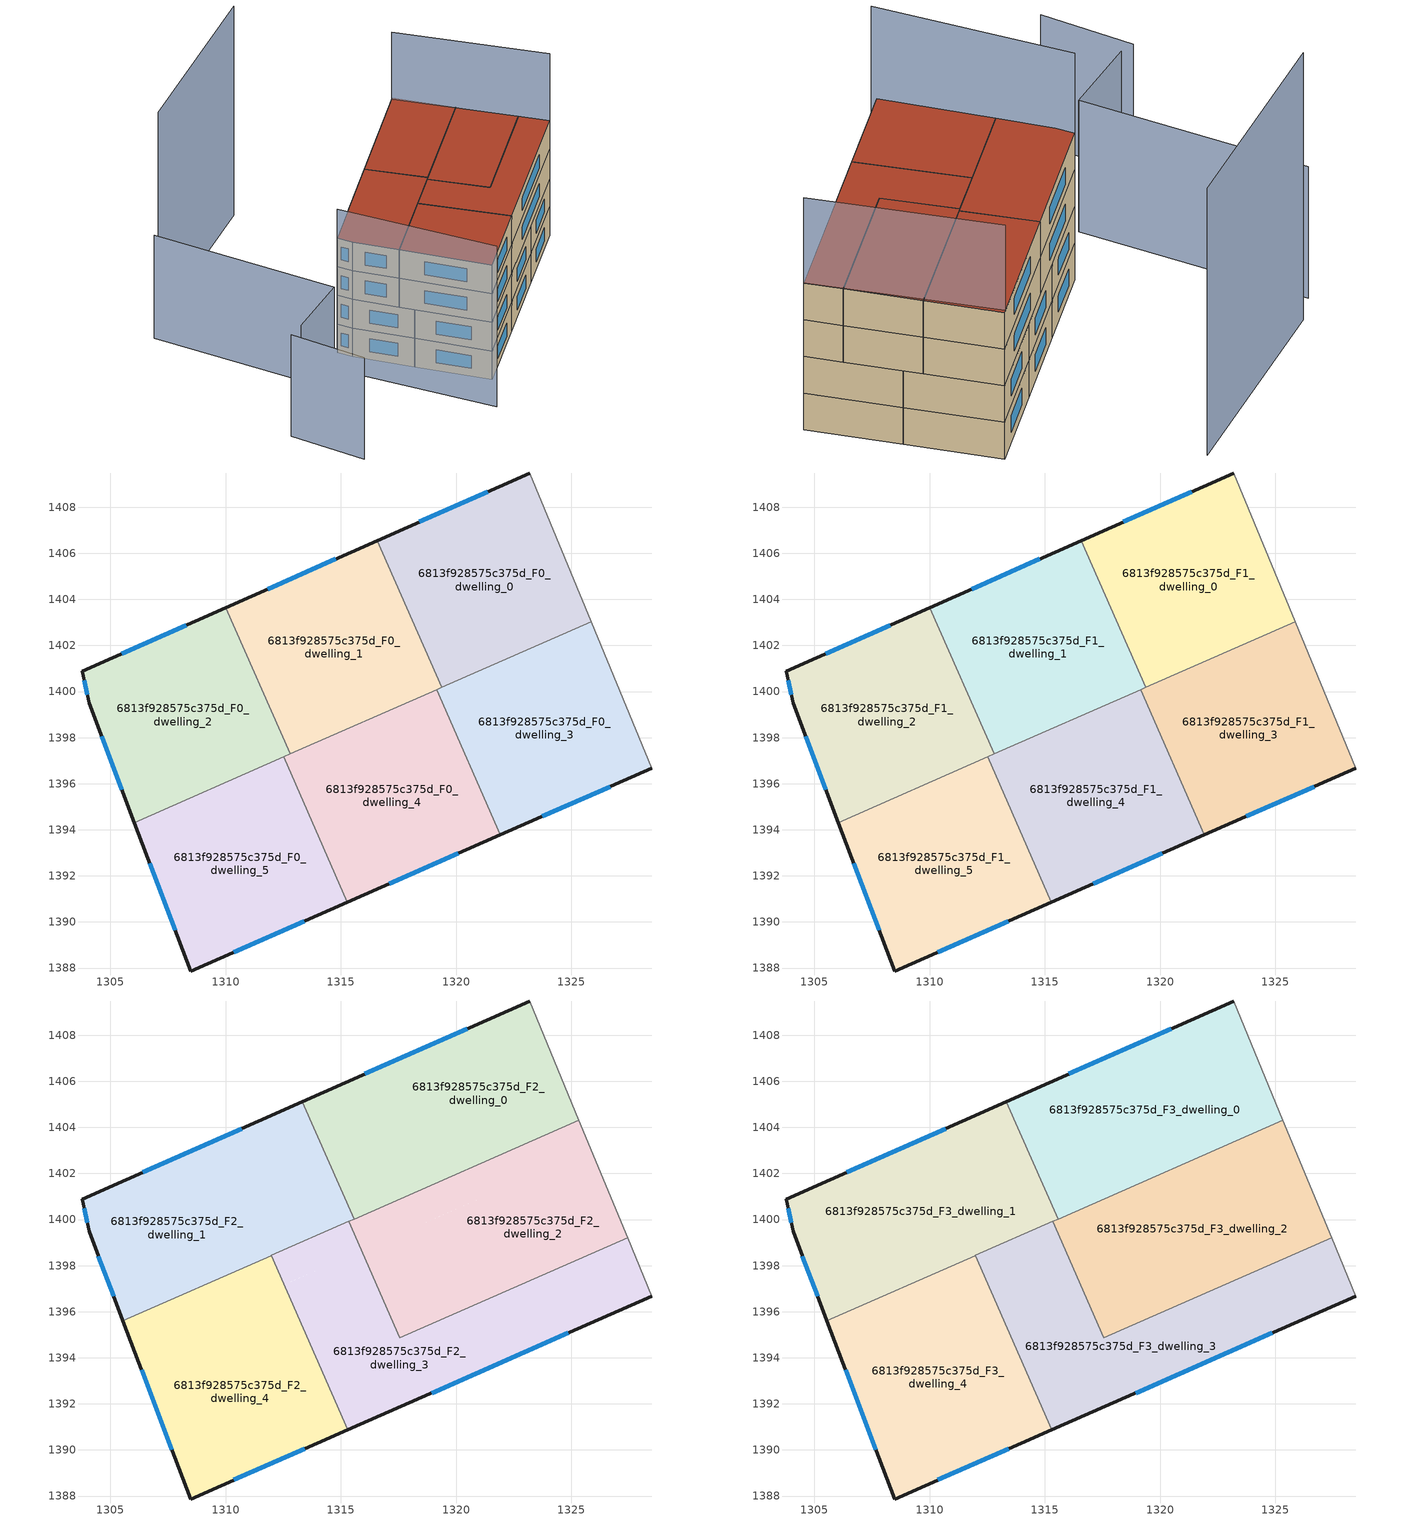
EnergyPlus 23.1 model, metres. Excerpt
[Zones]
6813f928575c375d_F0_dwelling_0
 floor ground (EU_floor_Construction): 1323.19,1409.48 1325.86,1403.03 1319.38,1400.18 1316.58,1406.55 z0
 wall outside (EU_wall_Construction): 1323.19,1409.48 1316.58,1406.55 z0:3
 wall adiabatic (EU_wall_Construction): 1325.86,1403.03 1323.19,1409.48 z0:3
 wall to 6813f928575c375d_F0_dwelling_1 (EU_wall_Construction): 1316.58,1406.55 1319.38,1400.18 z0:3
 wall to 6813f928575c375d_F0_dwelling_3 (EU_wall_Construction): 1319.38,1400.18 1325.86,1403.03 z0:3
 window (EU_Window_Construction): 1321.37,1408.68 1318.4,1407.36 z0.83:2.17
6813f928575c375d_F0_dwelling_1
 floor ground (EU_floor_Construction): 1316.58,1406.55 1319.38,1400.18 1312.81,1397.29 1310.02,1403.65 z0
 wall outside (EU_wall_Construction): 1316.58,1406.55 1310.02,1403.65 z0:3
 wall to 6813f928575c375d_F0_dwelling_2 (EU_wall_Construction): 1310.02,1403.65 1312.81,1397.29 z0:3
 wall to 6813f928575c375d_F0_dwelling_4 (EU_wall_Construction): 1312.81,1397.29 1319.16,1400.08 z0:3
 wall to 6813f928575c375d_F0_dwelling_3 (EU_wall_Construction): 1319.16,1400.08 1319.38,1400.18 z0:3
 window (EU_Window_Construction): 1314.77,1405.75 1311.82,1404.45 z0.83:2.17
6813f928575c375d_F0_dwelling_2
 floor ground (EU_floor_Construction): 1310.02,1403.65 1312.81,1397.29 1306.04,1394.31 1304.08,1399.48 1303.78,1400.88 z0
 wall outside (EU_wall_Construction): 1310.02,1403.65 1303.78,1400.88 1304.08,1399.48 1306.04,1394.31 z0:3
 wall to 6813f928575c375d_F0_dwelling_5 (EU_wall_Construction): 1306.04,1394.31 1312.51,1397.16 z0:3
 wall to 6813f928575c375d_F0_dwelling_4 (EU_wall_Construction): 1312.51,1397.16 1312.81,1397.29 z0:3
 window (EU_Window_Construction): 1308.3,1402.89 1305.5,1401.64 / 1304.62,1398.06 1305.5,1395.74 / 1303.86,1400.5 1304,1399.87 z0.83:2.17
6813f928575c375d_F0_dwelling_3
 floor ground (EU_floor_Construction): 1325.86,1403.03 1328.49,1396.67 1321.92,1393.78 1319.16,1400.08 z0
 wall outside (EU_wall_Construction): 1321.92,1393.78 1328.49,1396.67 z0:3
 wall adiabatic (EU_wall_Construction): 1328.49,1396.67 1325.86,1403.03 z0:3
 wall to 6813f928575c375d_F0_dwelling_4 (EU_wall_Construction): 1319.16,1400.08 1321.92,1393.78 z0:3
 window (EU_Window_Construction): 1323.73,1394.58 1326.69,1395.88 z0.83:2.17
6813f928575c375d_F0_dwelling_4
 floor ground (EU_floor_Construction): 1319.16,1400.08 1321.92,1393.78 1315.28,1390.86 1312.51,1397.16 z0
 wall outside (EU_wall_Construction): 1315.28,1390.86 1321.92,1393.78 z0:3
 wall to 6813f928575c375d_F0_dwelling_5 (EU_wall_Construction): 1312.51,1397.16 1315.28,1390.86 z0:3
 window (EU_Window_Construction): 1317.11,1391.67 1320.1,1392.98 z0.83:2.17
6813f928575c375d_F0_dwelling_5
 floor ground (EU_floor_Construction): 1312.51,1397.16 1315.28,1390.86 1308.48,1387.87 1306.04,1394.31 z0
 wall outside (EU_wall_Construction): 1306.04,1394.31 1308.48,1387.87 1315.28,1390.86 z0:3
 window (EU_Window_Construction): 1310.35,1388.7 1313.41,1390.04 / 1306.71,1392.54 1307.81,1389.65 z0.83:2.17
6813f928575c375d_F1_dwelling_0
 floor to 6813f928575c375d_F0_dwelling_0 (EU_floor_Construction): 1323.19,1409.48 1325.86,1403.03 1319.38,1400.18 1316.58,1406.55 z3
 wall outside (EU_wall_Construction): 1323.19,1409.48 1316.58,1406.55 z3:6
 wall adiabatic (EU_wall_Construction): 1325.86,1403.03 1323.19,1409.48 z3:6
 wall to 6813f928575c375d_F1_dwelling_1 (EU_wall_Construction): 1316.58,1406.55 1319.38,1400.18 z3:6
 wall to 6813f928575c375d_F1_dwelling_3 (EU_wall_Construction): 1319.38,1400.18 1325.86,1403.03 z3:6
 window (EU_Window_Construction): 1321.37,1408.68 1318.4,1407.36 z3.83:5.17
6813f928575c375d_F1_dwelling_1
 floor to 6813f928575c375d_F0_dwelling_1 (EU_floor_Construction): 1316.58,1406.55 1319.38,1400.18 1312.81,1397.29 1310.02,1403.65 z3
 wall outside (EU_wall_Construction): 1316.58,1406.55 1310.02,1403.65 z3:6
 wall to 6813f928575c375d_F1_dwelling_2 (EU_wall_Construction): 1310.02,1403.65 1312.81,1397.29 z3:6
 wall to 6813f928575c375d_F1_dwelling_4 (EU_wall_Construction): 1312.81,1397.29 1319.16,1400.08 z3:6
 wall to 6813f928575c375d_F1_dwelling_3 (EU_wall_Construction): 1319.16,1400.08 1319.38,1400.18 z3:6
 window (EU_Window_Construction): 1314.77,1405.75 1311.82,1404.45 z3.83:5.17
6813f928575c375d_F1_dwelling_2
 floor to 6813f928575c375d_F0_dwelling_2 (EU_floor_Construction): 1310.02,1403.65 1312.81,1397.29 1306.04,1394.31 1304.08,1399.48 1303.78,1400.88 z3
 wall outside (EU_wall_Construction): 1310.02,1403.65 1303.78,1400.88 1304.08,1399.48 1306.04,1394.31 z3:6
 wall to 6813f928575c375d_F1_dwelling_5 (EU_wall_Construction): 1306.04,1394.31 1312.51,1397.16 z3:6
 wall to 6813f928575c375d_F1_dwelling_4 (EU_wall_Construction): 1312.51,1397.16 1312.81,1397.29 z3:6
 window (EU_Window_Construction): 1308.3,1402.89 1305.5,1401.64 / 1304.62,1398.06 1305.5,1395.74 / 1303.86,1400.5 1304,1399.87 z3.83:5.17
 ceiling adiabatic (EU_roof_Construction): 1312.54,1397.17 1311.98,1398.44 1305.55,1395.61 1306.04,1394.31 z6
6813f928575c375d_F1_dwelling_3
 floor to 6813f928575c375d_F0_dwelling_3 (EU_floor_Construction): 1325.86,1403.03 1328.49,1396.67 1321.92,1393.78 1319.16,1400.08 z3
 wall outside (EU_wall_Construction): 1321.92,1393.78 1328.49,1396.67 z3:6
 wall adiabatic (EU_wall_Construction): 1328.49,1396.67 1325.86,1403.03 z3:6
 wall to 6813f928575c375d_F1_dwelling_4 (EU_wall_Construction): 1319.16,1400.08 1321.92,1393.78 z3:6
 window (EU_Window_Construction): 1323.73,1394.58 1326.69,1395.88 z3.83:5.17
6813f928575c375d_F1_dwelling_4
 floor to 6813f928575c375d_F0_dwelling_4 (EU_floor_Construction): 1319.16,1400.08 1321.92,1393.78 1315.28,1390.86 1312.51,1397.16 z3
 wall outside (EU_wall_Construction): 1315.28,1390.86 1321.92,1393.78 z3:6
 wall to 6813f928575c375d_F1_dwelling_5 (EU_wall_Construction): 1312.51,1397.16 1315.28,1390.86 z3:6
 window (EU_Window_Construction): 1317.11,1391.67 1320.1,1392.98 z3.83:5.17
6813f928575c375d_F1_dwelling_5
 floor to 6813f928575c375d_F0_dwelling_5 (EU_floor_Construction): 1312.51,1397.16 1315.28,1390.86 1308.48,1387.87 1306.04,1394.31 z3
 wall outside (EU_wall_Construction): 1306.04,1394.31 1308.48,1387.87 1315.28,1390.86 z3:6
 window (EU_Window_Construction): 1310.35,1388.7 1313.41,1390.04 / 1306.71,1392.54 1307.81,1389.65 z3.83:5.17
6813f928575c375d_F2_dwelling_0
 floor to 6813f928575c375d_F1_dwelling_0 (EU_floor_Construction): 1323.19,1409.48 1325.34,1404.31 1318.83,1401.45 1316.58,1406.55 z6
 floor to 6813f928575c375d_F1_dwelling_1 (EU_floor_Construction): 1316.58,1406.55 1318.83,1401.45 1315.57,1400.02 1313.33,1405.12 z6
 wall outside (EU_wall_Construction): 1323.19,1409.48 1313.33,1405.12 z6:9
 wall to 6813f928575c375d_F2_dwelling_1 (EU_wall_Construction): 1313.33,1405.12 1315.57,1400.02 z6:9
 wall adiabatic (EU_wall_Construction): 1325.34,1404.31 1323.19,1409.48 z6:9
 wall to 6813f928575c375d_F2_dwelling_2 (EU_wall_Construction): 1315.57,1400.02 1325.34,1404.31 z6:9
 window (EU_Window_Construction): 1320.48,1408.28 1316.05,1406.32 z6.83:8.17
6813f928575c375d_F2_dwelling_1
 floor to 6813f928575c375d_F1_dwelling_1 (EU_floor_Construction): 1313.33,1405.12 1315.57,1400.02 1312.26,1398.56 1310.02,1403.65 z6
 floor to 6813f928575c375d_F1_dwelling_2 (EU_floor_Construction): 1310.02,1403.65 1312.26,1398.56 1305.55,1395.61 1304.08,1399.48 1303.78,1400.88 z6
 wall outside (EU_wall_Construction): 1313.33,1405.12 1303.78,1400.88 1304.08,1399.48 1305.55,1395.61 z6:9
 wall to 6813f928575c375d_F2_dwelling_4 (EU_wall_Construction): 1305.55,1395.61 1311.98,1398.44 z6:9
 wall to 6813f928575c375d_F2_dwelling_3 (EU_wall_Construction): 1311.98,1398.44 1315.35,1399.92 z6:9
 wall to 6813f928575c375d_F2_dwelling_2 (EU_wall_Construction): 1315.35,1399.92 1315.57,1400.02 z6:9
 window (EU_Window_Construction): 1303.86,1400.5 1304,1399.87 / 1310.7,1403.95 1306.41,1402.05 / 1304.48,1398.42 1305.14,1396.67 z6.83:8.17
6813f928575c375d_F2_dwelling_2
 floor to 6813f928575c375d_F1_dwelling_3 (EU_floor_Construction): 1325.86,1403.03 1327.45,1399.21 1320.82,1396.3 1319.16,1400.08 z6
 floor to 6813f928575c375d_F1_dwelling_0 (EU_floor_Construction): 1325.34,1404.31 1325.86,1403.03 1319.38,1400.18 1318.83,1401.45 z6
 floor to 6813f928575c375d_F1_dwelling_4 (EU_floor_Construction): 1319.16,1400.08 1320.82,1396.3 1317.57,1394.87 1315.9,1398.65 z6
 floor to 6813f928575c375d_F1_dwelling_1 (EU_floor_Construction): 1318.83,1401.45 1319.38,1400.18 1315.9,1398.65 1315.35,1399.92 z6
 wall to 6813f928575c375d_F2_dwelling_3 (EU_wall_Construction): 1315.35,1399.92 1317.57,1394.87 1327.45,1399.21 z6:9
 wall adiabatic (EU_wall_Construction): 1327.45,1399.21 1325.34,1404.31 z6:9
6813f928575c375d_F2_dwelling_3
 floor to 6813f928575c375d_F1_dwelling_4 (EU_floor_Construction): 1320.82,1396.3 1321.92,1393.78 1315.31,1390.88 1312.54,1397.17 1315.9,1398.65 1317.57,1394.87 z6
 floor to 6813f928575c375d_F1_dwelling_3 (EU_floor_Construction): 1327.45,1399.21 1328.49,1396.67 1321.92,1393.78 1320.82,1396.3 z6
 floor to 6813f928575c375d_F1_dwelling_1 (EU_floor_Construction): 1315.35,1399.92 1315.9,1398.65 1312.81,1397.29 1312.26,1398.56 z6
 floor to 6813f928575c375d_F1_dwelling_2 (EU_floor_Construction): 1312.26,1398.56 1312.81,1397.29 1312.54,1397.17 1311.98,1398.44 z6
 wall outside (EU_wall_Construction): 1315.31,1390.88 1328.49,1396.67 z6:9
 wall adiabatic (EU_wall_Construction): 1328.49,1396.67 1327.45,1399.21 z6:9
 wall to 6813f928575c375d_F2_dwelling_4 (EU_wall_Construction): 1311.98,1398.44 1315.31,1390.88 z6:9
 window (EU_Window_Construction): 1318.94,1392.47 1324.87,1395.08 z6.83:8.17
6813f928575c375d_F2_dwelling_4
 floor to 6813f928575c375d_F1_dwelling_5 (EU_floor_Construction): 1312.51,1397.16 1315.28,1390.86 1308.48,1387.87 1306.04,1394.31 z6
 floor to 6813f928575c375d_F1_dwelling_4 (EU_floor_Construction): 1312.54,1397.17 1315.31,1390.88 1315.28,1390.86 1312.51,1397.16 z6
 floor adiabatic (EU_floor_Construction): 1311.98,1398.44 1312.54,1397.17 1306.04,1394.31 1305.55,1395.61 z6
 wall outside (EU_wall_Construction): 1305.55,1395.61 1308.48,1387.87 1315.31,1390.88 z6:9
 window (EU_Window_Construction): 1310.36,1388.7 1313.43,1390.05 / 1306.35,1393.48 1307.67,1390 z6.83:8.17
6813f928575c375d_F3_dwelling_0
 floor to 6813f928575c375d_F2_dwelling_0 (EU_floor_Construction): 1323.19,1409.48 1325.34,1404.31 1315.57,1400.02 1313.33,1405.12 z9
 wall outside (EU_wall_Construction): 1323.19,1409.48 1313.33,1405.12 z9:12
 wall to 6813f928575c375d_F3_dwelling_1 (EU_wall_Construction): 1313.33,1405.12 1315.57,1400.02 z9:12
 wall adiabatic (EU_wall_Construction): 1325.34,1404.31 1323.19,1409.48 z9:12
 wall to 6813f928575c375d_F3_dwelling_2 (EU_wall_Construction): 1315.57,1400.02 1325.34,1404.31 z9:12
 window (EU_Window_Construction): 1320.48,1408.28 1316.05,1406.32 z9.83:11.17
 roof outside (EU_roof_Construction): 1325.34,1404.31 1323.19,1409.48 1313.33,1405.12 1315.57,1400.02 z12
6813f928575c375d_F3_dwelling_1
 floor to 6813f928575c375d_F2_dwelling_1 (EU_floor_Construction): 1313.33,1405.12 1315.57,1400.02 1305.55,1395.61 1304.08,1399.48 1303.78,1400.88 z9
 wall outside (EU_wall_Construction): 1313.33,1405.12 1303.78,1400.88 1304.08,1399.48 1305.55,1395.61 z9:12
 wall to 6813f928575c375d_F3_dwelling_4 (EU_wall_Construction): 1305.55,1395.61 1311.98,1398.44 z9:12
 wall to 6813f928575c375d_F3_dwelling_3 (EU_wall_Construction): 1311.98,1398.44 1315.35,1399.92 z9:12
 wall to 6813f928575c375d_F3_dwelling_2 (EU_wall_Construction): 1315.35,1399.92 1315.57,1400.02 z9:12
 window (EU_Window_Construction): 1303.86,1400.5 1304,1399.87 / 1310.7,1403.95 1306.41,1402.05 / 1304.48,1398.42 1305.14,1396.67 z9.83:11.17
 roof outside (EU_roof_Construction): 1315.57,1400.02 1313.33,1405.12 1303.78,1400.88 1304.08,1399.48 1305.55,1395.61 z12
6813f928575c375d_F3_dwelling_2
 floor to 6813f928575c375d_F2_dwelling_2 (EU_floor_Construction): 1325.34,1404.31 1327.45,1399.21 1317.57,1394.87 1315.35,1399.92 z9
 wall to 6813f928575c375d_F3_dwelling_3 (EU_wall_Construction): 1315.35,1399.92 1317.57,1394.87 1327.45,1399.21 z9:12
 wall adiabatic (EU_wall_Construction): 1327.45,1399.21 1325.34,1404.31 z9:12
 roof outside (EU_roof_Construction): 1327.45,1399.21 1325.34,1404.31 1315.35,1399.92 1317.57,1394.87 z12
6813f928575c375d_F3_dwelling_3
 floor to 6813f928575c375d_F2_dwelling_3 (EU_floor_Construction): 1327.45,1399.21 1328.49,1396.67 1315.31,1390.88 1311.98,1398.44 1315.35,1399.92 1317.57,1394.87 z9
 wall outside (EU_wall_Construction): 1315.31,1390.88 1328.49,1396.67 z9:12
 wall adiabatic (EU_wall_Construction): 1328.49,1396.67 1327.45,1399.21 z9:12
 wall to 6813f928575c375d_F3_dwelling_4 (EU_wall_Construction): 1311.98,1398.44 1315.31,1390.88 z9:12
 window (EU_Window_Construction): 1318.94,1392.47 1324.87,1395.08 z9.83:11.17
 roof outside (EU_roof_Construction): 1328.49,1396.67 1327.45,1399.21 1317.57,1394.87 1315.35,1399.92 1311.98,1398.44 1315.31,1390.88 z12
6813f928575c375d_F3_dwelling_4
 floor to 6813f928575c375d_F2_dwelling_4 (EU_floor_Construction): 1311.98,1398.44 1315.31,1390.88 1308.48,1387.87 1305.55,1395.61 z9
 wall outside (EU_wall_Construction): 1305.55,1395.61 1308.48,1387.87 1315.31,1390.88 z9:12
 window (EU_Window_Construction): 1310.36,1388.7 1313.43,1390.05 / 1306.35,1393.48 1307.67,1390 z9.83:11.17
 roof outside (EU_roof_Construction): 1315.31,1390.88 1311.98,1398.44 1305.55,1395.61 1308.48,1387.87 z12
shading: 1301.77,1399.39 1305.53,1385.21 z0:16.8; 1291.57,1396.68 1292.55,1389.69 z0:10.6; 1296.18,1414.7 1299.17,1397.8 / 1299.17,1397.8 1292.97,1396.7 z0:10.8; 1328.5,1396.67 1322.99,1409.39 z0:19; 1314.79,1420.09 1298.38,1415.89 z0:21.9
[Building]
EU S2 Campaign: North Axis=0; Terrain=City; Solar Distribution=FullExterior
[Site:Location]
Lyon-Bron: Latitude=45.75; Longitude=5; Time Zone=1; Elevation=198
[SizingPeriod:WeatherFileDays]
AnnualSizingPeriod: Begin Month=1; Begin Day of Month=1; End Month=12; End Day of Month=31; Day of Week for Start Day=Monday; Use Weather File Daylight Saving Period=No; Use Weather File Rain and Snow Indicators=No
[MATERIAL]
EU_InternalMass_Material: Roughness=MediumRough; Thickness=0.1; Conductivity=1; Density=1800; Specific Heat=900; Thermal Absorptance=0.9; Solar Absorptance=0.7; Visible Absorptance=0.7
[MATERIAL:NOMASS] Roughness=MediumRough; Thermal Absorptance=0.9; Solar Absorptance=0.7; Visible Absorptance=0.7
Name | Thermal Resistance
EU_wall_NoMass | 0.87146
EU_roof_NoMass | 0.842276
EU_floor_NoMass | 0.496999
[WINDOWMATERIAL:SIMPLEGLAZINGSYSTEM]
EU_Window_SimpleGlazing: UFactor=2.2525; Solar Heat Gain Coefficient=0.76; Visible Transmittance=0.76
[CONSTRUCTION]
EU_wall_Construction: EU_wall_NoMass
EU_roof_Construction: EU_roof_NoMass
EU_floor_Construction: EU_floor_NoMass
EU_Window_Construction: EU_Window_SimpleGlazing
EU_InternalMass_Construction: EU_InternalMass_Material
[ZONE] Type=1; Multiplier=1; Ceiling Height=autocalculate; Floor Area=autocalculate; Part of Total Floor Area=Yes
Name | Volume
6813f928575c375d_F0_dwelling_0; 6813f928575c375d_F1_dwelling_0 | 149.698
6813f928575c375d_F2_dwelling_0; 6813f928575c375d_F3_dwelling_0 | 179.632
6813f928575c375d_F0_dwelling_1; 6813f928575c375d_F1_dwelling_1 | 149.689
6813f928575c375d_F2_dwelling_1; 6813f928575c375d_F3_dwelling_1; 6813f928575c375d_F2_dwelling_2; 6813f928575c375d_F3_dwelling_2 | 179.637
6813f928575c375d_F0_dwelling_2; 6813f928575c375d_F1_dwelling_2 | 149.692
6813f928575c375d_F0_dwelling_3; 6813f928575c375d_F1_dwelling_3 | 149.701
6813f928575c375d_F2_dwelling_3; 6813f928575c375d_F3_dwelling_3 | 179.641
6813f928575c375d_F0_dwelling_4; 6813f928575c375d_F1_dwelling_4 | 149.704
6813f928575c375d_F2_dwelling_4; 6813f928575c375d_F3_dwelling_4 | 179.648
6813f928575c375d_F0_dwelling_5; 6813f928575c375d_F1_dwelling_5 | 149.71
[INTERNALMASS] Construction=EU_InternalMass_Construction
Name | Zone or ZoneList | Surface Area
6813f928575c375d_F0_dwelling_0_EU_InternalMass | 6813f928575c375d_F0_dwelling_0 | 49.8994
6813f928575c375d_F0_dwelling_1_EU_InternalMass | 6813f928575c375d_F0_dwelling_1 | 49.8963
6813f928575c375d_F0_dwelling_2_EU_InternalMass | 6813f928575c375d_F0_dwelling_2 | 49.8981
6813f928575c375d_F0_dwelling_3_EU_InternalMass | 6813f928575c375d_F0_dwelling_3 | 49.9007
6813f928575c375d_F0_dwelling_4_EU_InternalMass | 6813f928575c375d_F0_dwelling_4 | 49.9012
6813f928575c375d_F0_dwelling_5_EU_InternalMass | 6813f928575c375d_F0_dwelling_5 | 49.9034
6813f928575c375d_F1_dwelling_0_EU_InternalMass | 6813f928575c375d_F1_dwelling_0 | 49.8994
6813f928575c375d_F1_dwelling_1_EU_InternalMass | 6813f928575c375d_F1_dwelling_1 | 49.8963
6813f928575c375d_F1_dwelling_2_EU_InternalMass | 6813f928575c375d_F1_dwelling_2 | 49.8981
6813f928575c375d_F1_dwelling_3_EU_InternalMass | 6813f928575c375d_F1_dwelling_3 | 49.9007
6813f928575c375d_F1_dwelling_4_EU_InternalMass | 6813f928575c375d_F1_dwelling_4 | 49.9012
6813f928575c375d_F1_dwelling_5_EU_InternalMass | 6813f928575c375d_F1_dwelling_5 | 49.9034
6813f928575c375d_F2_dwelling_0_EU_InternalMass | 6813f928575c375d_F2_dwelling_0 | 59.8761
6813f928575c375d_F2_dwelling_1_EU_InternalMass | 6813f928575c375d_F2_dwelling_1 | 59.8786
6813f928575c375d_F2_dwelling_2_EU_InternalMass | 6813f928575c375d_F2_dwelling_2 | 59.8785
6813f928575c375d_F2_dwelling_3_EU_InternalMass | 6813f928575c375d_F2_dwelling_3 | 59.8799
6813f928575c375d_F2_dwelling_4_EU_InternalMass | 6813f928575c375d_F2_dwelling_4 | 59.8806
6813f928575c375d_F3_dwelling_0_EU_InternalMass | 6813f928575c375d_F3_dwelling_0 | 59.8761
6813f928575c375d_F3_dwelling_1_EU_InternalMass | 6813f928575c375d_F3_dwelling_1 | 59.8786
6813f928575c375d_F3_dwelling_2_EU_InternalMass | 6813f928575c375d_F3_dwelling_2 | 59.8785
6813f928575c375d_F3_dwelling_3_EU_InternalMass | 6813f928575c375d_F3_dwelling_3 | 59.8799
6813f928575c375d_F3_dwelling_4_EU_InternalMass | 6813f928575c375d_F3_dwelling_4 | 59.8806
[OTHEREQUIPMENT] Fuel Type=Electricity; Design Level Calculation Method=Watts/Area; Power per Zone Floor Area=1; Fraction Latent=0; Fraction Radiant=0; Fraction Lost=0; Carbon Dioxide Generation Rate=0; EndUse Subcategory=EU_Step8_InternalGains
Name | Zone or ZoneList or Space or SpaceList | Schedule
EU_Step8_InternalGain_6813f928575c375d_F0_dwelling_0_f000 | 6813f928575c375d_F0_dwelling_0 | EU_Step8_GainSchedule_6813f928575c375d_F0_dwelling_0_f000
EU_Step8_InternalGain_6813f928575c375d_F0_dwelling_1_f000 | 6813f928575c375d_F0_dwelling_1 | EU_Step8_GainSchedule_6813f928575c375d_F0_dwelling_1_f000
EU_Step8_InternalGain_6813f928575c375d_F0_dwelling_2_f000 | 6813f928575c375d_F0_dwelling_2 | EU_Step8_GainSchedule_6813f928575c375d_F0_dwelling_2_f000
EU_Step8_InternalGain_6813f928575c375d_F0_dwelling_3_f000 | 6813f928575c375d_F0_dwelling_3 | EU_Step8_GainSchedule_6813f928575c375d_F0_dwelling_3_f000
EU_Step8_InternalGain_6813f928575c375d_F0_dwelling_4_f000 | 6813f928575c375d_F0_dwelling_4 | EU_Step8_GainSchedule_6813f928575c375d_F0_dwelling_4_f000
EU_Step8_InternalGain_6813f928575c375d_F0_dwelling_5_f000 | 6813f928575c375d_F0_dwelling_5 | EU_Step8_GainSchedule_6813f928575c375d_F0_dwelling_5_f000
EU_Step8_InternalGain_6813f928575c375d_F1_dwelling_0_f000 | 6813f928575c375d_F1_dwelling_0 | EU_Step8_GainSchedule_6813f928575c375d_F1_dwelling_0_f000
EU_Step8_InternalGain_6813f928575c375d_F1_dwelling_1_f000 | 6813f928575c375d_F1_dwelling_1 | EU_Step8_GainSchedule_6813f928575c375d_F1_dwelling_1_f000
EU_Step8_InternalGain_6813f928575c375d_F1_dwelling_2_f000 | 6813f928575c375d_F1_dwelling_2 | EU_Step8_GainSchedule_6813f928575c375d_F1_dwelling_2_f000
EU_Step8_InternalGain_6813f928575c375d_F1_dwelling_3_f000 | 6813f928575c375d_F1_dwelling_3 | EU_Step8_GainSchedule_6813f928575c375d_F1_dwelling_3_f000
EU_Step8_InternalGain_6813f928575c375d_F1_dwelling_4_f000 | 6813f928575c375d_F1_dwelling_4 | EU_Step8_GainSchedule_6813f928575c375d_F1_dwelling_4_f000
EU_Step8_InternalGain_6813f928575c375d_F1_dwelling_5_f000 | 6813f928575c375d_F1_dwelling_5 | EU_Step8_GainSchedule_6813f928575c375d_F1_dwelling_5_f000
EU_Step8_InternalGain_6813f928575c375d_F2_dwelling_0_f000 | 6813f928575c375d_F2_dwelling_0 | EU_Step8_GainSchedule_6813f928575c375d_F2_dwelling_0_f000
EU_Step8_InternalGain_6813f928575c375d_F2_dwelling_1_f000 | 6813f928575c375d_F2_dwelling_1 | EU_Step8_GainSchedule_6813f928575c375d_F2_dwelling_1_f000
EU_Step8_InternalGain_6813f928575c375d_F2_dwelling_2_f000 | 6813f928575c375d_F2_dwelling_2 | EU_Step8_GainSchedule_6813f928575c375d_F2_dwelling_2_f000
EU_Step8_InternalGain_6813f928575c375d_F2_dwelling_3_f000 | 6813f928575c375d_F2_dwelling_3 | EU_Step8_GainSchedule_6813f928575c375d_F2_dwelling_3_f000
EU_Step8_InternalGain_6813f928575c375d_F2_dwelling_4_f000 | 6813f928575c375d_F2_dwelling_4 | EU_Step8_GainSchedule_6813f928575c375d_F2_dwelling_4_f000
EU_Step8_InternalGain_6813f928575c375d_F3_dwelling_0_f000 | 6813f928575c375d_F3_dwelling_0 | EU_Step8_GainSchedule_6813f928575c375d_F3_dwelling_0_f000
EU_Step8_InternalGain_6813f928575c375d_F3_dwelling_1_f000 | 6813f928575c375d_F3_dwelling_1 | EU_Step8_GainSchedule_6813f928575c375d_F3_dwelling_1_f000
EU_Step8_InternalGain_6813f928575c375d_F3_dwelling_2_f000 | 6813f928575c375d_F3_dwelling_2 | EU_Step8_GainSchedule_6813f928575c375d_F3_dwelling_2_f000
EU_Step8_InternalGain_6813f928575c375d_F3_dwelling_3_f000 | 6813f928575c375d_F3_dwelling_3 | EU_Step8_GainSchedule_6813f928575c375d_F3_dwelling_3_f000
EU_Step8_InternalGain_6813f928575c375d_F3_dwelling_4_f000 | 6813f928575c375d_F3_dwelling_4 | EU_Step8_GainSchedule_6813f928575c375d_F3_dwelling_4_f000
[ZONEVENTILATION:DESIGNFLOWRATE] Schedule=EU_AlwaysOn; Design Flow Rate Calculation Method=AirChanges/Hour; Air Changes per Hour=0.425; Ventilation Type=Natural; Fan Pressure Rise=0; Fan Total Efficiency=1; Constant Term Coefficient=1; Temperature Term Coefficient=0; Velocity Term Coefficient=0; Velocity Squared Term Coefficient=0; Minimum Indoor Temperature=-100; Maximum Indoor Temperature=100; Delta Temperature=-100; Minimum Outdoor Temperature=-100; Maximum Outdoor Temperature=100; Maximum Wind Speed=40
Name | Zone or ZoneList or Space or SpaceList
EU_ConstantAir_6813f928575c375d_F0_dwelling_0 | 6813f928575c375d_F0_dwelling_0
EU_ConstantAir_6813f928575c375d_F0_dwelling_1 | 6813f928575c375d_F0_dwelling_1
EU_ConstantAir_6813f928575c375d_F0_dwelling_2 | 6813f928575c375d_F0_dwelling_2
EU_ConstantAir_6813f928575c375d_F0_dwelling_3 | 6813f928575c375d_F0_dwelling_3
EU_ConstantAir_6813f928575c375d_F0_dwelling_4 | 6813f928575c375d_F0_dwelling_4
EU_ConstantAir_6813f928575c375d_F0_dwelling_5 | 6813f928575c375d_F0_dwelling_5
EU_ConstantAir_6813f928575c375d_F1_dwelling_0 | 6813f928575c375d_F1_dwelling_0
EU_ConstantAir_6813f928575c375d_F1_dwelling_1 | 6813f928575c375d_F1_dwelling_1
EU_ConstantAir_6813f928575c375d_F1_dwelling_2 | 6813f928575c375d_F1_dwelling_2
EU_ConstantAir_6813f928575c375d_F1_dwelling_3 | 6813f928575c375d_F1_dwelling_3
EU_ConstantAir_6813f928575c375d_F1_dwelling_4 | 6813f928575c375d_F1_dwelling_4
EU_ConstantAir_6813f928575c375d_F1_dwelling_5 | 6813f928575c375d_F1_dwelling_5
EU_ConstantAir_6813f928575c375d_F2_dwelling_0 | 6813f928575c375d_F2_dwelling_0
EU_ConstantAir_6813f928575c375d_F2_dwelling_1 | 6813f928575c375d_F2_dwelling_1
EU_ConstantAir_6813f928575c375d_F2_dwelling_2 | 6813f928575c375d_F2_dwelling_2
EU_ConstantAir_6813f928575c375d_F2_dwelling_3 | 6813f928575c375d_F2_dwelling_3
EU_ConstantAir_6813f928575c375d_F2_dwelling_4 | 6813f928575c375d_F2_dwelling_4
EU_ConstantAir_6813f928575c375d_F3_dwelling_0 | 6813f928575c375d_F3_dwelling_0
EU_ConstantAir_6813f928575c375d_F3_dwelling_1 | 6813f928575c375d_F3_dwelling_1
EU_ConstantAir_6813f928575c375d_F3_dwelling_2 | 6813f928575c375d_F3_dwelling_2
EU_ConstantAir_6813f928575c375d_F3_dwelling_3 | 6813f928575c375d_F3_dwelling_3
EU_ConstantAir_6813f928575c375d_F3_dwelling_4 | 6813f928575c375d_F3_dwelling_4
[HVACTEMPLATE:THERMOSTAT] Constant Heating Setpoint=20; Constant Cooling Setpoint=50
EU_HeatOnly_6813f928575c375d_F0_dwelling_0; EU_HeatOnly_6813f928575c375d_F0_dwelling_1; EU_HeatOnly_6813f928575c375d_F0_dwelling_2; EU_HeatOnly_6813f928575c375d_F0_dwelling_3; EU_HeatOnly_6813f928575c375d_F0_dwelling_4; EU_HeatOnly_6813f928575c375d_F0_dwelling_5; EU_HeatOnly_6813f928575c375d_F1_dwelling_0; EU_HeatOnly_6813f928575c375d_F1_dwelling_1; EU_HeatOnly_6813f928575c375d_F1_dwelling_2; EU_HeatOnly_6813f928575c375d_F1_dwelling_3; EU_HeatOnly_6813f928575c375d_F1_dwelling_4; EU_HeatOnly_6813f928575c375d_F1_dwelling_5; EU_HeatOnly_6813f928575c375d_F2_dwelling_0; EU_HeatOnly_6813f928575c375d_F2_dwelling_1; EU_HeatOnly_6813f928575c375d_F2_dwelling_2; EU_HeatOnly_6813f928575c375d_F2_dwelling_3; EU_HeatOnly_6813f928575c375d_F2_dwelling_4; EU_HeatOnly_6813f928575c375d_F3_dwelling_0; EU_HeatOnly_6813f928575c375d_F3_dwelling_1; EU_HeatOnly_6813f928575c375d_F3_dwelling_2; EU_HeatOnly_6813f928575c375d_F3_dwelling_3; EU_HeatOnly_6813f928575c375d_F3_dwelling_4
[HVACTEMPLATE:ZONE:IDEALLOADSAIRSYSTEM] System Availability Schedule=EU_AlwaysOn; Maximum Heating Supply Air Temperature=50; Minimum Cooling Supply Air Temperature=13; Maximum Heating Supply Air Humidity Ratio=0.0156; Minimum Cooling Supply Air Humidity Ratio=0.0077; Heating Limit=NoLimit; Cooling Limit=NoLimit; Heating Availability Schedule=EU_AlwaysOn; Cooling Availability Schedule=EU_CoolingOff; Dehumidification Control Type=ConstantSensibleHeatRatio; Cooling Sensible Heat Ratio=0.7; Dehumidification Setpoint=60; Humidification Control Type=None; Humidification Setpoint=30; Outdoor Air Method=None; Outdoor Air Flow Rate per Person=0.00944; Outdoor Air Flow Rate per Zone Floor Area=0; Outdoor Air Flow Rate per Zone=0; Demand Controlled Ventilation Type=None; Outdoor Air Economizer Type=NoEconomizer; Heat Recovery Type=None; Sensible Heat Recovery Effectiveness=0.7; Latent Heat Recovery Effectiveness=0.65
Name | Template Thermostat
6813f928575c375d_F0_dwelling_0 | EU_HeatOnly_6813f928575c375d_F0_dwelling_0
6813f928575c375d_F0_dwelling_1 | EU_HeatOnly_6813f928575c375d_F0_dwelling_1
6813f928575c375d_F0_dwelling_2 | EU_HeatOnly_6813f928575c375d_F0_dwelling_2
6813f928575c375d_F0_dwelling_3 | EU_HeatOnly_6813f928575c375d_F0_dwelling_3
6813f928575c375d_F0_dwelling_4 | EU_HeatOnly_6813f928575c375d_F0_dwelling_4
6813f928575c375d_F0_dwelling_5 | EU_HeatOnly_6813f928575c375d_F0_dwelling_5
6813f928575c375d_F1_dwelling_0 | EU_HeatOnly_6813f928575c375d_F1_dwelling_0
6813f928575c375d_F1_dwelling_1 | EU_HeatOnly_6813f928575c375d_F1_dwelling_1
6813f928575c375d_F1_dwelling_2 | EU_HeatOnly_6813f928575c375d_F1_dwelling_2
6813f928575c375d_F1_dwelling_3 | EU_HeatOnly_6813f928575c375d_F1_dwelling_3
6813f928575c375d_F1_dwelling_4 | EU_HeatOnly_6813f928575c375d_F1_dwelling_4
6813f928575c375d_F1_dwelling_5 | EU_HeatOnly_6813f928575c375d_F1_dwelling_5
6813f928575c375d_F2_dwelling_0 | EU_HeatOnly_6813f928575c375d_F2_dwelling_0
6813f928575c375d_F2_dwelling_1 | EU_HeatOnly_6813f928575c375d_F2_dwelling_1
6813f928575c375d_F2_dwelling_2 | EU_HeatOnly_6813f928575c375d_F2_dwelling_2
6813f928575c375d_F2_dwelling_3 | EU_HeatOnly_6813f928575c375d_F2_dwelling_3
6813f928575c375d_F2_dwelling_4 | EU_HeatOnly_6813f928575c375d_F2_dwelling_4
6813f928575c375d_F3_dwelling_0 | EU_HeatOnly_6813f928575c375d_F3_dwelling_0
6813f928575c375d_F3_dwelling_1 | EU_HeatOnly_6813f928575c375d_F3_dwelling_1
6813f928575c375d_F3_dwelling_2 | EU_HeatOnly_6813f928575c375d_F3_dwelling_2
6813f928575c375d_F3_dwelling_3 | EU_HeatOnly_6813f928575c375d_F3_dwelling_3
6813f928575c375d_F3_dwelling_4 | EU_HeatOnly_6813f928575c375d_F3_dwelling_4
[SIZING:ZONE] Zone Cooling Design Supply Air Temperature Input Method=SupplyAirTemperature; Zone Cooling Design Supply Air Temperature=13; Zone Heating Design Supply Air Temperature Input Method=SupplyAirTemperature; Zone Heating Design Supply Air Temperature=50; Zone Cooling Design Supply Air Humidity Ratio=0.008; Zone Heating Design Supply Air Humidity Ratio=0.008; Cooling Design Air Flow Method=DesignDay; Cooling Design Air Flow Rate=0; Cooling Minimum Air Flow per Zone Floor Area=0.000762; Cooling Minimum Air Flow=0; Cooling Minimum Air Flow Fraction=0.2; Heating Design Air Flow Method=DesignDay; Heating Design Air Flow Rate=0; Heating Maximum Air Flow per Zone Floor Area=0.002032; Heating Maximum Air Flow=0.141576; Heating Maximum Air Flow Fraction=0.3; Account for Dedicated Outdoor Air System=No; Dedicated Outdoor Air System Control Strategy=NeutralSupplyAir; Dedicated Outdoor Air Low Setpoint Temperature for Design=autosize; Dedicated Outdoor Air High Setpoint Temperature for Design=autosize; Zone Load Sizing Method=Sensible Load Only No Latent Load; Zone Latent Cooling Design Supply Air Humidity Ratio Input Method=HumidityRatioDifference; Zone Cooling Design Supply Air Humidity Ratio Difference=0.005; Zone Latent Heating Design Supply Air Humidity Ratio Input Method=HumidityRatioDifference; Zone Humidification Design Supply Air Humidity Ratio Difference=0.005
6813f928575c375d_F0_dwelling_0; 6813f928575c375d_F0_dwelling_1; 6813f928575c375d_F0_dwelling_2; 6813f928575c375d_F0_dwelling_3; 6813f928575c375d_F0_dwelling_4; 6813f928575c375d_F0_dwelling_5; 6813f928575c375d_F1_dwelling_0; 6813f928575c375d_F1_dwelling_1; 6813f928575c375d_F1_dwelling_2; 6813f928575c375d_F1_dwelling_3; 6813f928575c375d_F1_dwelling_4; 6813f928575c375d_F1_dwelling_5; 6813f928575c375d_F2_dwelling_0; 6813f928575c375d_F2_dwelling_1; 6813f928575c375d_F2_dwelling_2; 6813f928575c375d_F2_dwelling_3; 6813f928575c375d_F2_dwelling_4; 6813f928575c375d_F3_dwelling_0; 6813f928575c375d_F3_dwelling_1; 6813f928575c375d_F3_dwelling_2; 6813f928575c375d_F3_dwelling_3; 6813f928575c375d_F3_dwelling_4
[SCHEDULE:CONSTANT]
Name | Hourly Value
EU_AlwaysOn | 1
EU_CoolingOff | 0
[SCHEDULE:FILE] Column Number=1; Rows to Skip at Top=0; Number of Hours of Data=8760; Column Separator=Comma; Interpolate to Timestep=No; Minutes per Item=60; Adjust Schedule for Daylight Savings=Yes
Name | File
EU_Step8_GainSchedule_6813f928575c375d_F0_dwelling_0_f000 | ../../schedules/6813f928575c375d/6813f928575c375d_F0_dwelling_0_f000_gain.csv
EU_Step8_GainSchedule_6813f928575c375d_F0_dwelling_1_f000 | ../../schedules/6813f928575c375d/6813f928575c375d_F0_dwelling_1_f000_gain.csv
EU_Step8_GainSchedule_6813f928575c375d_F0_dwelling_2_f000 | ../../schedules/6813f928575c375d/6813f928575c375d_F0_dwelling_2_f000_gain.csv
EU_Step8_GainSchedule_6813f928575c375d_F0_dwelling_3_f000 | ../../schedules/6813f928575c375d/6813f928575c375d_F0_dwelling_3_f000_gain.csv
EU_Step8_GainSchedule_6813f928575c375d_F0_dwelling_4_f000 | ../../schedules/6813f928575c375d/6813f928575c375d_F0_dwelling_4_f000_gain.csv
EU_Step8_GainSchedule_6813f928575c375d_F0_dwelling_5_f000 | ../../schedules/6813f928575c375d/6813f928575c375d_F0_dwelling_5_f000_gain.csv
EU_Step8_GainSchedule_6813f928575c375d_F1_dwelling_0_f000 | ../../schedules/6813f928575c375d/6813f928575c375d_F1_dwelling_0_f000_gain.csv
EU_Step8_GainSchedule_6813f928575c375d_F1_dwelling_1_f000 | ../../schedules/6813f928575c375d/6813f928575c375d_F1_dwelling_1_f000_gain.csv
EU_Step8_GainSchedule_6813f928575c375d_F1_dwelling_2_f000 | ../../schedules/6813f928575c375d/6813f928575c375d_F1_dwelling_2_f000_gain.csv
EU_Step8_GainSchedule_6813f928575c375d_F1_dwelling_3_f000 | ../../schedules/6813f928575c375d/6813f928575c375d_F1_dwelling_3_f000_gain.csv
EU_Step8_GainSchedule_6813f928575c375d_F1_dwelling_4_f000 | ../../schedules/6813f928575c375d/6813f928575c375d_F1_dwelling_4_f000_gain.csv
EU_Step8_GainSchedule_6813f928575c375d_F1_dwelling_5_f000 | ../../schedules/6813f928575c375d/6813f928575c375d_F1_dwelling_5_f000_gain.csv
EU_Step8_GainSchedule_6813f928575c375d_F2_dwelling_0_f000 | ../../schedules/6813f928575c375d/6813f928575c375d_F2_dwelling_0_f000_gain.csv
EU_Step8_GainSchedule_6813f928575c375d_F2_dwelling_1_f000 | ../../schedules/6813f928575c375d/6813f928575c375d_F2_dwelling_1_f000_gain.csv
EU_Step8_GainSchedule_6813f928575c375d_F2_dwelling_2_f000 | ../../schedules/6813f928575c375d/6813f928575c375d_F2_dwelling_2_f000_gain.csv
EU_Step8_GainSchedule_6813f928575c375d_F2_dwelling_3_f000 | ../../schedules/6813f928575c375d/6813f928575c375d_F2_dwelling_3_f000_gain.csv
EU_Step8_GainSchedule_6813f928575c375d_F2_dwelling_4_f000 | ../../schedules/6813f928575c375d/6813f928575c375d_F2_dwelling_4_f000_gain.csv
EU_Step8_GainSchedule_6813f928575c375d_F3_dwelling_0_f000 | ../../schedules/6813f928575c375d/6813f928575c375d_F3_dwelling_0_f000_gain.csv
EU_Step8_GainSchedule_6813f928575c375d_F3_dwelling_1_f000 | ../../schedules/6813f928575c375d/6813f928575c375d_F3_dwelling_1_f000_gain.csv
EU_Step8_GainSchedule_6813f928575c375d_F3_dwelling_2_f000 | ../../schedules/6813f928575c375d/6813f928575c375d_F3_dwelling_2_f000_gain.csv
EU_Step8_GainSchedule_6813f928575c375d_F3_dwelling_3_f000 | ../../schedules/6813f928575c375d/6813f928575c375d_F3_dwelling_3_f000_gain.csv
EU_Step8_GainSchedule_6813f928575c375d_F3_dwelling_4_f000 | ../../schedules/6813f928575c375d/6813f928575c375d_F3_dwelling_4_f000_gain.csv
